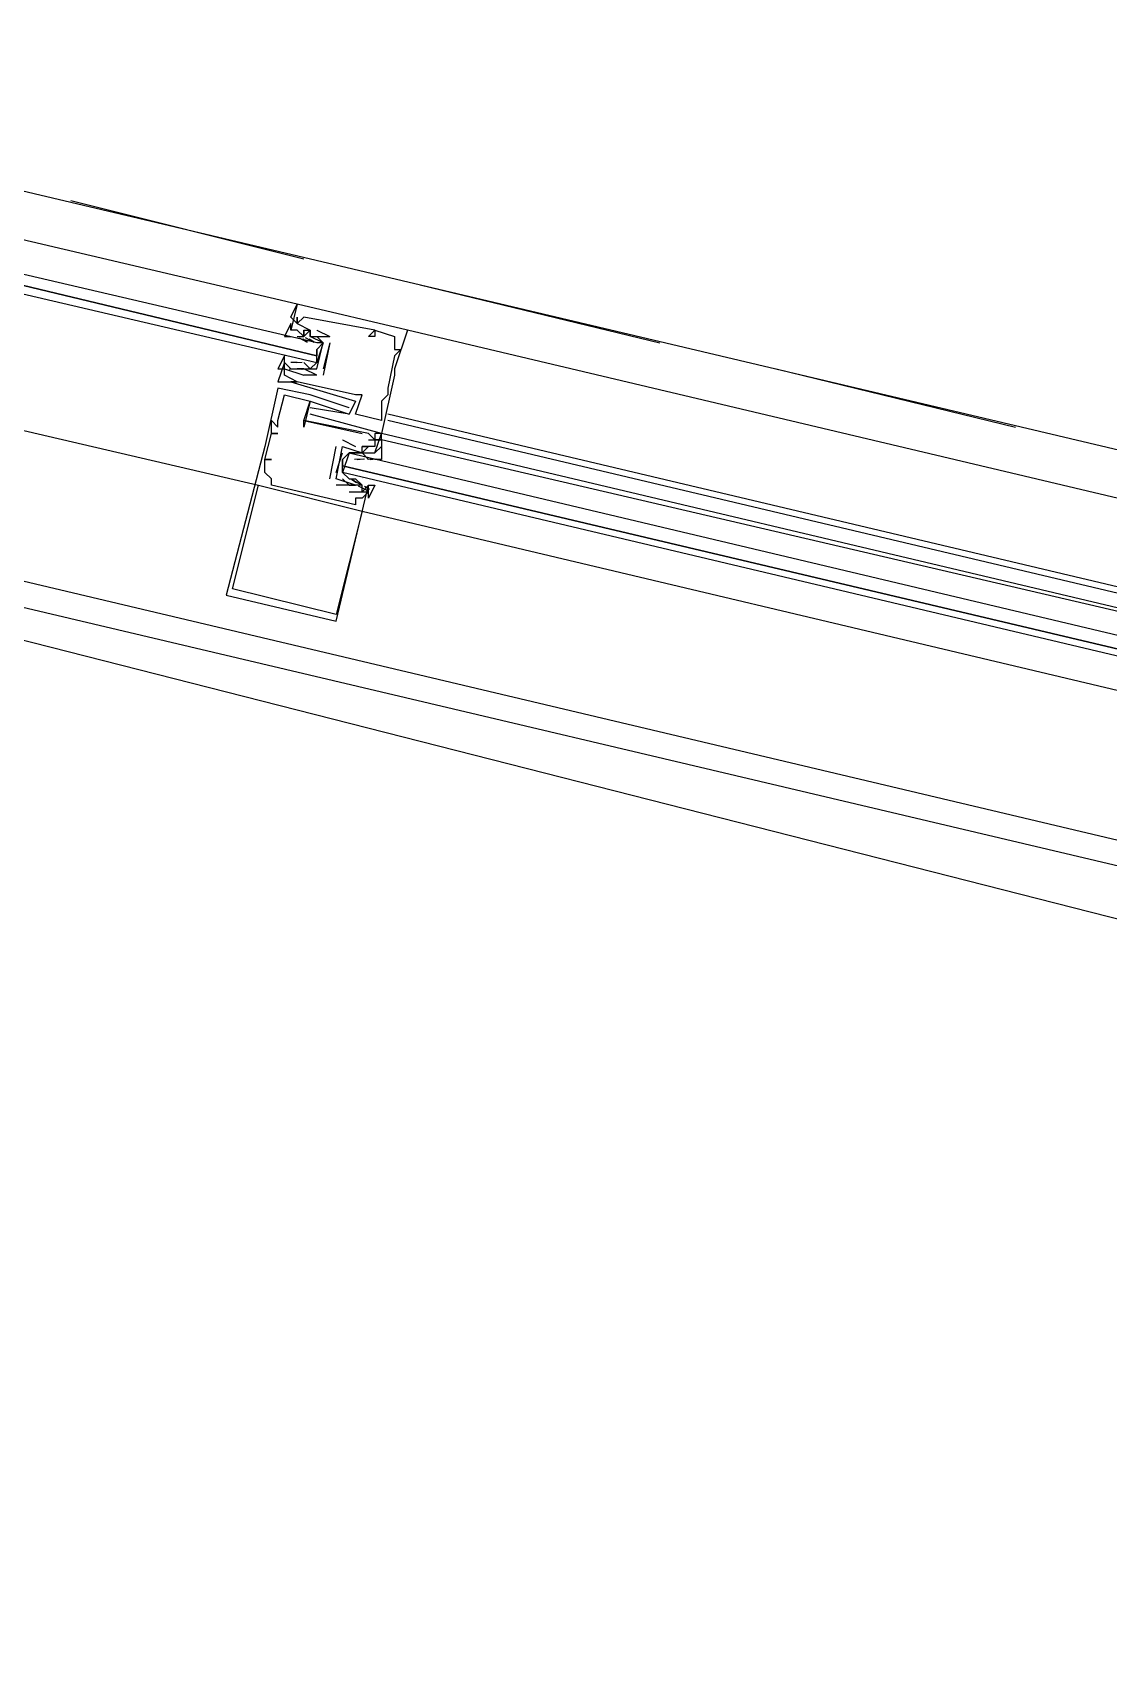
# Model space of a CAD drawing. Header units: feet. Extents: x -84 to 198, y -22 to 181.
# Drawn here: x 100.054 to 102.271, y 24.224 to 27.578 of the extents above; entities that cross this region are included whole.
import ezdxf

# ---------------------------------------------------------------- set-up
doc = ezdxf.new("R2010")
doc.units = ezdxf.units.FT
doc.layers.add('A-LINEA', color=7, linetype='CONTINUOUS')

msp = doc.modelspace()

# ---------------------------------------------------------------- linework, layer by layer
at = {"layer": 'A-LINEA'}
for p, q in [((96.9067, 27.9911), (104.5733, 26.1778)), ((96.3733, 27.2578), (105.52, 25.0978)), ((96.72, 27.2311), (104.3867, 25.4178)), ((100.1333, 27.2311), (100.6133, 27.1111)), ((100.8533, 27.0578), (101.3467, 26.9378)), ((100.6, 27.0178), (100.6, 27.0178)), ((100.5867, 26.9644), (100.5867, 26.9644)), ((100.6, 26.9911), (100.6, 26.9911)), ((100.6, 26.9778), (100.6, 26.9778)), ((100.6, 26.9778), (100.6, 26.9778)), ((100.6133, 26.9911), (100.6133, 26.9911)), ((100.6133, 26.9644), (100.6133, 26.9644)), ((100.6133, 26.9644), (100.6133, 26.9644)), ((100.6267, 26.9644), (100.6267, 26.9644)), ((100.6267, 26.9644), (100.6267, 26.9644)), ((100.64, 26.9644), (100.6667, 26.9511)), ((100.64, 26.9644), (100.64, 26.9644)), ((100.76, 26.9644), (100.76, 26.9644)), ((100.76, 26.9644), (100.76, 26.9644)), ((104.1467, 26.1778), (100.8267, 26.9644)), ((100.8267, 26.9644), (100.8267, 26.9644)), ((100.6, 26.9511), (100.6, 26.9511)), ((100.6, 26.9511), (100.6133, 26.9511)), ((100.6041, 26.9481), (100.6203, 26.9396)), ((100.6111, 26.9463), (100.6213, 26.94)), ((100.6133, 26.9511), (100.6133, 26.9511)), ((100.6133, 26.9511), (100.6133, 26.9511)), ((100.6162, 26.9491), (100.6341, 26.9395)), ((100.6244, 26.9463), (100.6346, 26.94)), ((100.6267, 26.9511), (100.6267, 26.9511)), ((100.64, 26.9378), (100.64, 26.9378)), ((100.6667, 26.9378), (100.6533, 26.8844)), ((100.6667, 26.9511), (100.6667, 26.9511)), ((100.6667, 26.9511), (100.6667, 26.9511)), ((100.6667, 26.9378), (100.6667, 26.9378)), ((100.6667, 26.9378), (100.6667, 26.9378)), ((100.7467, 26.9511), (100.7467, 26.9511)), ((100.76, 26.9511), (100.76, 26.9511)), ((100.8, 26.9511), (100.8, 26.9511)), ((100.8, 26.9378), (100.8, 26.9378)), ((100.5733, 26.8978), (100.5733, 26.8978)), ((100.5867, 26.8978), (100.5867, 26.8978)), ((100.6, 26.8978), (100.5867, 26.8978)), ((100.6098, 26.8976), (100.5979, 26.8966)), ((100.6, 26.8978), (100.6, 26.8978)), ((100.6267, 26.8978), (100.6267, 26.8978)), ((100.64, 26.9244), (100.64, 26.9111)), ((100.64, 26.8978), (100.64, 26.8978)), ((100.8, 26.9244), (100.8, 26.9244)), ((100.8, 26.9111), (100.8, 26.9111)), ((100.8133, 26.9244), (100.8133, 26.9244)), ((100.5733, 26.8844), (100.5733, 26.8844)), ((100.5733, 26.8711), (100.5733, 26.8711)), ((100.6018, 26.8837), (100.5835, 26.8834)), ((100.6, 26.8844), (100.6, 26.8844)), ((100.629, 26.8836), (100.6085, 26.883)), ((100.6231, 26.8843), (100.6113, 26.8833)), ((100.6133, 26.8844), (100.6133, 26.8844)), ((100.6133, 26.8844), (100.6133, 26.8844)), ((100.64, 26.8711), (100.6133, 26.8711)), ((100.6133, 26.8711), (100.6133, 26.8711)), ((100.64, 26.8844), (100.64, 26.8844)), ((100.64, 26.8844), (100.64, 26.8844)), ((100.64, 26.8711), (100.64, 26.8711)), ((100.64, 26.8711), (100.64, 26.8711)), ((100.6533, 26.8844), (100.6533, 26.8844)), ((100.6533, 26.8711), (100.6533, 26.8711)), ((100.8, 26.8844), (100.8, 26.8844)), ((100.8, 26.8711), (100.8, 26.8711)), ((101.5867, 26.8844), (102.08, 26.7644)), ((100.56, 26.8578), (100.56, 26.8578)), ((100.56, 26.8444), (100.56, 26.8444)), ((100.5733, 26.8578), (100.5733, 26.8578)), ((100.5733, 26.8311), (100.5733, 26.8311)), ((100.5867, 26.8578), (100.5867, 26.8578)), ((100.6, 26.8578), (100.6, 26.8578)), ((100.6, 26.8578), (100.6, 26.8578)), ((100.6267, 26.8311), (100.6267, 26.8311)), ((100.72, 26.8311), (100.72, 26.8311)), ((100.7333, 26.8311), (100.7333, 26.8311)), ((100.7867, 26.8444), (100.7867, 26.8444)), ((100.7867, 26.8311), (100.7867, 26.8311)), ((100.6267, 26.8178), (100.6267, 26.8178)), ((100.6267, 26.8178), (100.6267, 26.8178)), ((100.6267, 26.8044), (100.6267, 26.8044)), ((100.7067, 26.8044), (100.7067, 26.8044)), ((100.72, 26.8178), (100.72, 26.8178)), ((100.7733, 26.8178), (100.7733, 26.8178)), ((100.5467, 26.7778), (100.5467, 26.7778)), ((100.56, 26.7778), (100.56, 26.7778)), ((100.56, 26.7644), (100.56, 26.7644)), ((100.6133, 26.7778), (100.6133, 26.7778)), ((100.6133, 26.7778), (100.6133, 26.7778)), ((100.6133, 26.7644), (100.6133, 26.7644)), ((100.6267, 26.7911), (100.6267, 26.7911)), ((100.7067, 26.7911), (100.7067, 26.7911)), ((100.7067, 26.7911), (100.7067, 26.7911)), ((100.72, 26.7911), (100.72, 26.7911)), ((100.7733, 26.7778), (100.7733, 26.7778)), ((104.1067, 26.0044), (100.7867, 26.7911)), ((104.1067, 25.9911), (100.7867, 26.7778)), ((100.5333, 26.7244), (100.5333, 26.7244)), ((100.5467, 26.7511), (100.5467, 26.7511)), ((100.5467, 26.7511), (100.5467, 26.7511)), ((100.56, 26.7511), (100.56, 26.7511)), ((100.6667, 26.6578), (100.68, 26.7244)), ((100.68, 26.7244), (100.68, 26.7244)), ((100.6933, 26.7378), (100.72, 26.7244)), ((100.6933, 26.7378), (100.6933, 26.7378)), ((100.6933, 26.7244), (100.6933, 26.7244)), ((100.6933, 26.7244), (100.6933, 26.7244)), ((100.72, 26.7244), (100.72, 26.7244)), ((100.7333, 26.7511), (100.7333, 26.7511)), ((100.7333, 26.7244), (100.7333, 26.7244)), ((100.7333, 26.7244), (100.7333, 26.7244)), ((100.7467, 26.7511), (100.7467, 26.7511)), ((100.7467, 26.7511), (100.7467, 26.7511)), ((100.7467, 26.7378), (100.7467, 26.7378)), ((100.7467, 26.7244), (100.7467, 26.7244)), ((100.76, 26.7511), (100.76, 26.7511)), ((100.76, 26.7378), (100.76, 26.7378)), ((100.76, 26.7378), (100.76, 26.7378)), ((100.76, 26.7378), (100.76, 26.7378)), ((100.76, 26.7244), (100.76, 26.7244)), ((104.0933, 25.9644), (100.7733, 26.7511)), ((100.7733, 26.7378), (100.7733, 26.7511)), ((100.7733, 26.7511), (100.7733, 26.7511)), ((100.7733, 26.7511), (100.7733, 26.7511)), ((100.7733, 26.7378), (100.7733, 26.7511)), ((100.7733, 26.7378), (100.7733, 26.7511)), ((104.0933, 25.9644), (100.7733, 26.7378)), ((100.7733, 26.7378), (100.7733, 26.7378)), ((100.5333, 26.6978), (100.5333, 26.6978)), ((100.5333, 26.6978), (100.5333, 26.6978)), ((100.5467, 26.6978), (100.5467, 26.6978)), ((100.68, 26.6711), (100.6933, 26.7111)), ((100.6933, 26.6978), (100.6933, 26.6844)), ((100.7178, 26.6986), (100.7381, 26.6992)), ((100.72, 26.7111), (100.72, 26.7111)), ((100.7235, 26.6979), (100.7354, 26.6989)), ((100.7333, 26.7111), (100.7333, 26.7111)), ((100.7333, 26.7111), (100.7333, 26.7111)), ((100.7467, 26.6978), (100.7333, 26.7111)), ((100.7333, 26.6978), (100.7333, 26.6978)), ((100.7449, 26.6985), (100.7632, 26.6988)), ((100.7467, 26.7111), (100.7467, 26.7111)), ((100.7502, 26.6979), (100.7621, 26.6989)), ((100.76, 26.7111), (100.76, 26.7111)), ((100.5333, 26.6711), (100.5333, 26.6711)), ((100.5467, 26.6578), (100.5467, 26.6578)), ((100.6667, 26.6578), (100.6667, 26.6578)), ((100.68, 26.6578), (100.68, 26.6578)), ((100.68, 26.6578), (100.68, 26.6578)), ((100.6933, 26.6711), (100.6933, 26.6711)), ((100.7067, 26.6578), (100.7067, 26.6578)), ((100.72, 26.6578), (100.7333, 26.6444)), ((100.7333, 26.6578), (100.7333, 26.6578)), ((100.52, 26.6444), (100.52, 26.6444)), ((100.5467, 26.6444), (100.5467, 26.6444)), ((100.68, 26.6444), (100.68, 26.6444)), ((100.72, 26.6444), (100.7067, 26.6444)), ((100.7067, 26.6444), (100.7067, 26.6444)), ((100.7067, 26.6444), (100.7067, 26.6444)), ((100.7067, 26.6444), (100.7067, 26.6444)), ((100.7067, 26.6311), (100.7067, 26.6311)), ((100.7222, 26.6493), (100.7121, 26.6555)), ((100.7305, 26.6464), (100.7125, 26.6561)), ((100.72, 26.6444), (100.72, 26.6444)), ((100.72, 26.6444), (100.72, 26.6444)), ((100.7426, 26.6341), (100.7263, 26.6426)), ((100.7333, 26.6444), (100.7333, 26.6444)), ((100.7489, 26.636), (100.7387, 26.6422)), ((100.7467, 26.6444), (100.7467, 26.6444)), ((100.7467, 26.6311), (100.7467, 26.6311)), ((100.72, 26.6178), (100.72, 26.6178)), ((100.72, 26.6044), (100.72, 26.6044)), ((100.7333, 26.6178), (100.7333, 26.6178)), ((100.7333, 26.5911), (100.7333, 26.5911)), ((100.7333, 26.5911), (104.0533, 25.8044)), ((100.4667, 26.4311), (100.4667, 26.4311)), ((100.4533, 26.4178), (100.4533, 26.4178)), ((100.68, 26.3778), (100.68, 26.3778)), ((100.68, 26.3644), (100.68, 26.3644))]:
    msp.add_line(p, q, dxfattribs=at)
for points in [[(126.2667, 36.6311), (119.2267, 38.2978), (119.16, 37.9644), (109.12, 40.3378), (105.48, 24.9378), (96.3733, 27.2578), (96.2667, 26.7644), (92.6933, 27.6178), (92.1333, 25.2311), (89.6, 14.5378), (77.3867, 17.4311), (77.2267, 16.7778), (73.6667, 17.6178), (72.7067, 13.6044), (71.9067, 10.1778)], [(96.8, 27.5244), (98.5733, 27.0978), (100.52, 26.6444)], [(100.6, 26.9778), (100.5867, 26.9911), (100.6, 27.0178), (98.6667, 27.4711)], [(98.64, 27.3644), (100.64, 26.8978), (100.64, 26.9111), (98.64, 27.3911), (100.64, 26.9111), (100.64, 26.9244), (100.6533, 26.9378), (100.64, 26.9378), (98.64, 27.4044)], [(100.8267, 26.9644), (100.6, 27.0178), (100.5867, 26.9644)], [(100.6, 26.9778), (100.5867, 26.9911), (100.6, 27.0178)], [(100.6, 26.9778), (100.5867, 26.9911), (100.6, 27.0178)], [(100.64, 26.8844), (100.6533, 26.9378), (100.6267, 26.9511), (100.6267, 26.9644), (100.6133, 26.9511), (100.6, 26.9644), (100.5867, 26.9644), (100.5867, 26.9778), (100.5733, 26.9511), (100.5867, 26.9511)], [(100.76, 26.9644), (100.8, 26.9511), (100.8, 26.9378), (100.8, 26.9244), (100.8133, 26.9244), (100.8, 26.9111), (100.7867, 26.8444), (100.7867, 26.8311), (100.7733, 26.8178), (100.7733, 26.7778), (100.72, 26.7911), (100.7333, 26.8311), (100.72, 26.8311), (100.6, 26.8578), (100.6, 26.8578), (100.5733, 26.8711), (100.5733, 26.8844), (100.6133, 26.8711)], [(100.76, 26.9644), (100.76, 26.9511), (100.7467, 26.9511), (100.76, 26.9644), (100.6133, 26.9911), (100.6, 26.9778), (100.6, 26.9911), (100.6, 26.9778), (100.6267, 26.9644), (100.6267, 26.9644)], [(100.6133, 26.9511), (100.6133, 26.9644), (100.6133, 26.9511)], [(100.6133, 26.9644), (100.6267, 26.9644), (100.6267, 26.9511), (100.6667, 26.9511)], [(100.8267, 26.9644), (100.8, 26.8844), (100.8, 26.8711), (100.7733, 26.7511), (100.6267, 26.7911), (100.6267, 26.7911)], [(100.6267, 26.9511), (100.64, 26.9511), (100.6533, 26.9378), (100.64, 26.8978), (100.6267, 26.8844), (100.6133, 26.8978)], [(100.6667, 26.9378), (100.6667, 26.9378), (100.6533, 26.8711)], [(100.5733, 26.8978), (100.5733, 26.9111), (100.56, 26.8844), (100.5733, 26.8844), (100.5733, 26.8978), (100.5867, 26.8844), (100.6, 26.8844), (100.6133, 26.8844), (100.64, 26.8844)], [(100.5733, 26.8978), (100.56, 26.8578), (100.5733, 26.8578), (100.6, 26.8578), (100.5867, 26.8578), (100.72, 26.8178), (100.7067, 26.7911), (100.6267, 26.8044)], [(100.64, 26.8711), (100.6133, 26.8844), (100.6, 26.8844)], [(100.7067, 26.8044), (100.6267, 26.8311), (100.56, 26.8444), (100.5333, 26.7244), (100.4533, 26.4178), (100.68, 26.3644), (100.7467, 26.6444)], [(100.7067, 26.6311), (100.7467, 26.6311), (100.7333, 26.6178), (100.72, 26.6178), (100.72, 26.6044), (100.5467, 26.6444), (100.5467, 26.6578), (100.5333, 26.6711), (100.5333, 26.6978), (100.5467, 26.6978), (100.5333, 26.6978), (100.5467, 26.7511), (100.56, 26.7511), (100.5467, 26.7511), (100.5467, 26.7778), (100.56, 26.7644), (100.56, 26.7778), (100.5733, 26.8311), (100.6267, 26.8178), (100.6133, 26.7644), (100.6133, 26.7778), (100.7333, 26.7511)], [(100.76, 26.7111), (100.7733, 26.7511), (100.76, 26.7511), (100.76, 26.7378), (100.7733, 26.7378), (100.76, 26.7378), (100.7467, 26.7511), (100.6133, 26.7778), (100.6267, 26.8178), (100.7067, 26.7911)], [(100.7067, 26.6444), (100.72, 26.6444), (100.68, 26.6578), (100.6933, 26.7244), (100.7333, 26.7111), (100.7333, 26.7244), (100.7467, 26.7244), (100.7333, 26.7111), (100.7467, 26.7111), (100.7467, 26.7111)], [(100.7067, 26.7111), (100.72, 26.7111), (100.7333, 26.7111), (100.7467, 26.7111), (100.76, 26.7111), (100.7733, 26.7244), (100.7733, 26.6978), (100.76, 26.6978)], [(100.7467, 26.7378), (100.76, 26.7378), (100.76, 26.7244), (100.7333, 26.7244), (100.7333, 26.7244)], [(100.7733, 26.7378), (100.7733, 26.7244), (100.7733, 26.7244)], [(100.7733, 26.7378), (100.7733, 26.7244), (100.7733, 26.7244)], [(100.7733, 26.7378), (100.7733, 26.7244), (100.7733, 26.7244)], [(100.7333, 26.7111), (100.72, 26.7111), (100.7067, 26.7111), (100.6933, 26.6711), (100.7067, 26.6578), (100.72, 26.6578)], [(104.0667, 25.8711), (100.6933, 26.6711), (100.6933, 26.6844), (104.08, 25.8844), (100.6933, 26.6844), (100.6933, 26.6978), (100.7067, 26.7111), (104.08, 25.9111)], [(100.7467, 26.6444), (100.76, 26.6444), (100.7467, 26.6178), (100.7467, 26.6311), (100.7467, 26.6444), (100.7333, 26.6311), (100.7333, 26.6444), (100.72, 26.6444), (100.7067, 26.6444), (100.6933, 26.6578)], [(100.68, 26.3778), (100.4667, 26.4311), (100.52, 26.6444), (100.7333, 26.5911), (100.68, 26.3778)], [(100.7067, 26.6444), (100.7067, 26.6444), (100.68, 26.6444)]]:
    msp.add_lwpolyline(points, dxfattribs=at)

doc.saveas('drawing.dxf')
